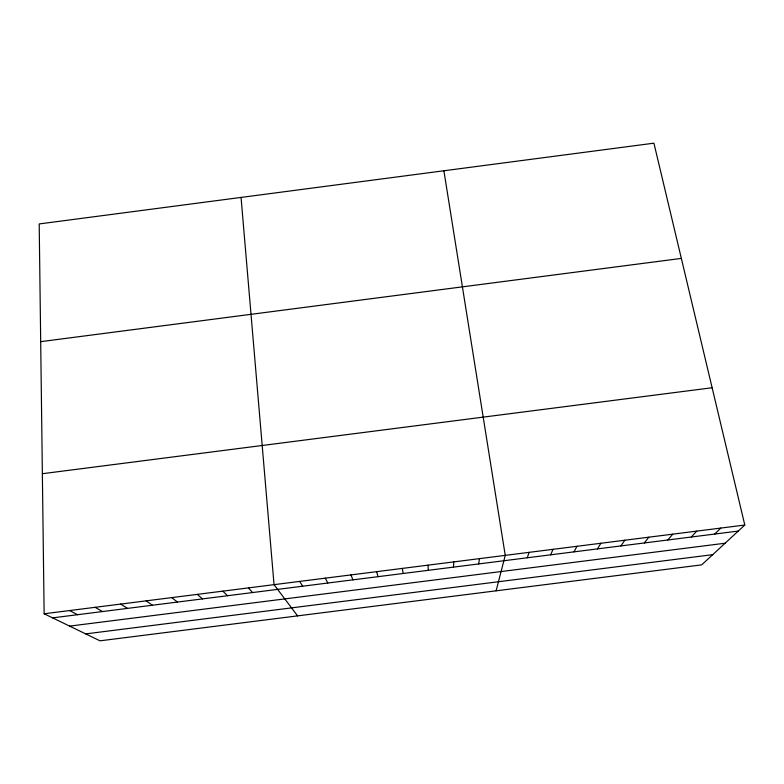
<?xml version="1.0" encoding="UTF-8"?>
<svg xmlns="http://www.w3.org/2000/svg" width="784" height="784" viewBox="0 0 784 784"><rect width="100%" height="100%" fill="white"/><g stroke="black" fill="none" stroke-linecap="round" stroke-linejoin="round"><path stroke-width="1.18" d="M453.475 567.116L453.76 561.903M478.661 563.931L479.494 558.639M496.125 590.813L505.249 555.376L443.891 170.775M527.24 557.787L529.141 552.348M550.642 554.827L553.043 549.319M574.045 551.858L576.965 546.291M597.467 548.898L600.897 543.263M620.899 545.929L624.848 540.235M644.35 542.959L648.809 537.197M667.811 539.99L672.79 534.159M691.282 537.02L696.78 531.121M714.763 534.051L720.78 528.083M744.8 525.035L701.67 564.872L100.009 640.822L44.139 613.774L39.2 223.94L653.925 143.178L744.8 525.035L44.139 613.774M40.69 341.657L681.345 258.406M42.365 473.712L712.127 387.747M52.597 617.87L738.263 531.072M69.639 626.112L725.102 543.224M85.691 633.893L712.705 554.67M69.629 610.55L77.538 614.705M95.119 607.316L102.498 611.549M120.638 604.082L127.469 608.384M146.167 600.858L152.449 605.228M171.716 597.614L177.458 602.063M197.274 594.38L202.468 598.898M222.852 591.146L227.507 595.722M248.44 587.902L252.556 592.557M297.587 615.881L274.047 584.658L241.051 197.421M299.674 581.414L302.693 586.207M325.321 578.161L327.79 583.031M350.977 574.917L352.898 579.856M376.643 571.663L378.015 576.671M402.329 568.41L403.152 573.486M428.035 565.156L428.309 570.311"/></g></svg>
